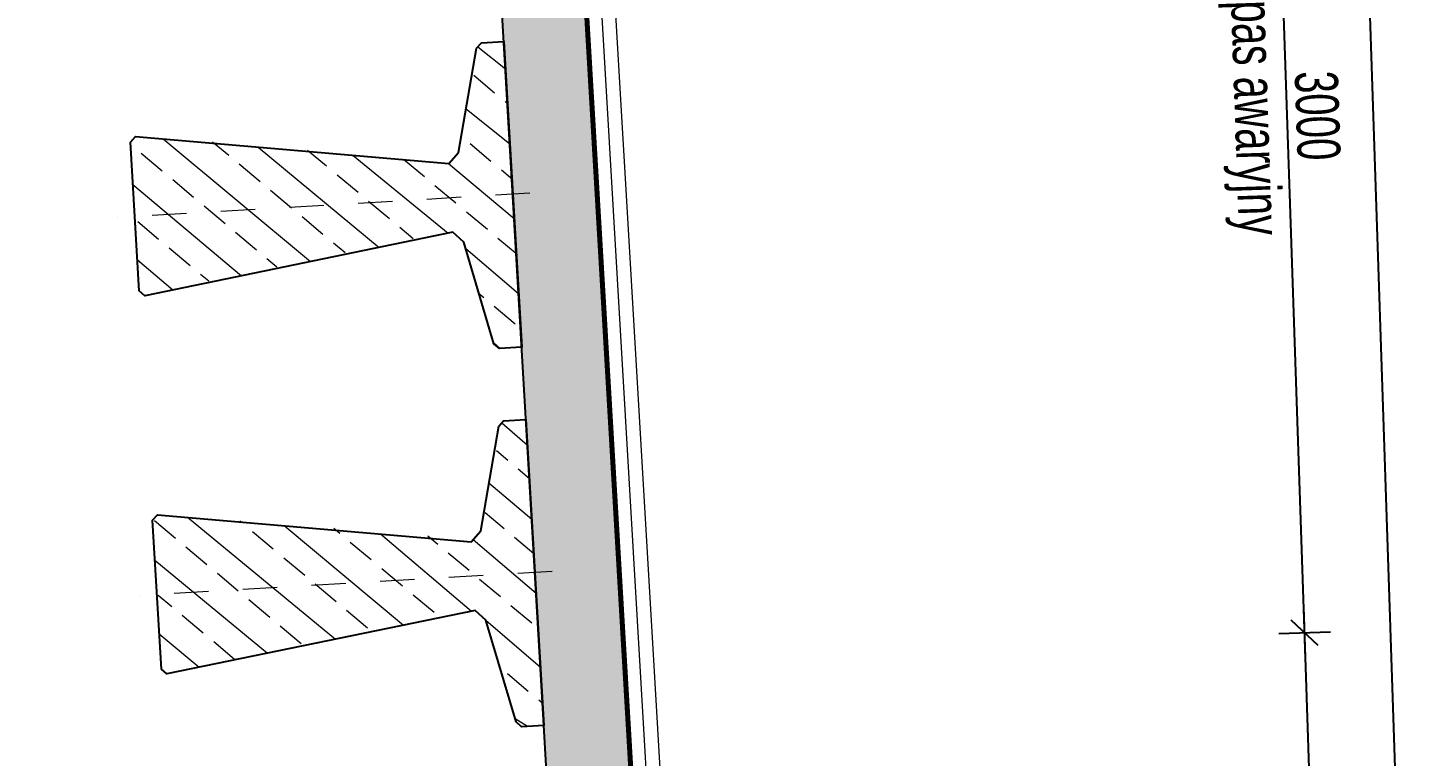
# Model space of a CAD drawing. Header units: metres. Extents: x 8395712 to 9795150, y 4166577 to 5794892.
# Drawn here: x 8418352.63 to 8418356.629, y 5772447.082 to 5772449.199 of the extents above; entities that cross this region are included whole.
import ezdxf

# ---------------------------------------------------------------- set-up
doc = ezdxf.new("R2010")
doc.units = ezdxf.units.M
doc.header["$PDMODE"] = 35
doc.header["$PDSIZE"] = 0.002
doc.linetypes.add('CENTER', pattern=[2, 1.25, -0.25, 0.25, -0.25])
doc.linetypes.add('HIDDEN', pattern=[0.375, 0.25, -0.125])
for name, color, linetype in [('AII_M_izolacja', 8, 'Continuous'), ('AII_M_konstrukcja beton', 3, 'Continuous'), ('AII_M_osie główne', 8, 'CENTER')]:
    doc.layers.add(name, color=color, linetype=linetype)
for name, color, linetype, lineweight in [('AII_M_konstrukcja', 1, 'Continuous', 25), ('AII_M_kreskowanie', 8, 'Continuous', 0), ('AII_M_nawierzchnia', 9, 'Continuous', 18), ('AII_M_opisy wymiary', 1, 'Continuous', 25), ('AII_M_wymiary', 1, 'Continuous', 25)]:
    doc.layers.add(name, color=color, linetype=linetype, lineweight=lineweight)
doc.styles.add('CDMSTYLE', font='CDMSIMPL.shx', dxfattribs={"width": 0.7, "bigfont": 'CDMBIGPL.shx'})
doc.dimstyles.new('CDM-ME50MM', dxfattribs={"dimscale": 0.05, "dimtxt": 2.5, "dimasz": 1.5, "dimexe": 1.5, "dimexo": 5, "dimgap": 0.5, "dimtad": 1, "dimdec": 0, "dimlfac": 1000, "dimrnd": 1, "dimzin": 9, "dimtxsty": 'CDMSTYLE', "dimblk": 'OBLIQUE', "dimcen": 2.5, "dimdle": 1.5, "dimclrd": 9, "dimclre": 9, "dimadec": 1, "dimazin": 2, "dimtfac": 1, "dimtdec": 1, "dimtix": 1, "dimtmove": 2, "dimatfit": 3, "dimldrblk": 'DOT', "dimfxl": 1, "dimtvp": 1, "dimtolj": 1, "dimtzin": 0, "dimlwd": 25, "dimlwe": 25, "dimarcsym": 0})

# ---------------------------------------------------------------- blocks, each defined once
blk = doc.blocks.new('_OBLIQUE')
at = {"color": 0, "linetype": 'ByBlock'}
blk.add_line((-0.5, -0.5), (0.5, 0.5), dxfattribs=at)
blk = doc.blocks.new('*D304')
at = {"layer": 'AII_M_wymiary', "color": 9, "lineweight": 25, "transparency": 16777216}
for p, q in [((8418356.470247293, 5772443.618567128), (8418356.339539154, 5772447.516376177)), ((8418356.267094884, 5772447.438904692), (8418356.417010635, 5772447.443931929)), ((8418356.392775787, 5772443.691011376), (8418356.54269154, 5772443.696038612))]:
    blk.add_line(p, q, dxfattribs=at)
at = {"layer": 'Defpoints', "color": 0, "lineweight": 25, "transparency": 16777216}
for p in [(8418356.167151062, 5772447.435553201), (8418356.34205277, 5772447.441418311), (8418356.292831965, 5772443.687659885)]:
    blk.add_point(p, dxfattribs=at)
at = {"layer": 'AII_M_wymiary', "color": 9, "lineweight": 25, "transparency": 16777216, "xscale": 0.07500000000000001, "yscale": 0.07500000000000001, "zscale": 0.07500000000000001}
for p, rotation in [((8418356.34205277, 5772447.441418311), 91.9206224275092), ((8418356.467733676, 5772443.693524994), 271.9206224275092)]:
    blk.add_blockref('_OBLIQUE', p, dxfattribs=dict(at, rotation=rotation))
at = {"layer": 'AII_M_wymiary', "color": 0, "transparency": 16777216, "char_height": 0.125, "attachment_point": 5, "rotation": 271.9206224275092, "style": 'CDMSTYLE'}
for s, insert in [('\\A1;pas ruchu', (8418356.296620747, 5772445.563840871)), ('\\A1;3750', (8418356.492344067, 5772445.570404206))]:
    blk.add_mtext(s, dxfattribs=dict(at, insert=insert))
blk = doc.blocks.new('_DOT')
at = {"color": 0, "linetype": 'ByBlock'}
blk.add_line((-0.5, 0), (-1, 0), dxfattribs=at)
at = {"color": 0, "linetype": 'ByBlock', "const_width": 0.5}
blk.add_lwpolyline([(-0.25, 0, 1), (0.25, 0, 1)], format="xyb", close=True, dxfattribs=at)
blk = doc.blocks.new('*D305')
at = {"layer": 'AII_M_wymiary', "color": 9, "lineweight": 25, "transparency": 16777216}
for p, q in [((8418356.34456639, 5772447.366460444), (8418356.23899443, 5772450.514690831)), ((8418356.166550161, 5772450.437219345), (8418356.316465912, 5772450.442246581)), ((8418356.267094884, 5772447.438904692), (8418356.417010635, 5772447.443931929))]:
    blk.add_line(p, q, dxfattribs=at)
at = {"layer": 'Defpoints', "color": 0, "lineweight": 25, "transparency": 16777216}
for p in [(8418356.066606339, 5772450.433867854), (8418356.241508048, 5772450.439732963), (8418356.167151062, 5772447.435553201)]:
    blk.add_point(p, dxfattribs=at)
at = {"layer": 'AII_M_wymiary', "color": 9, "lineweight": 25, "transparency": 16777216, "xscale": 0.07500000000000001, "yscale": 0.07500000000000001, "zscale": 0.07500000000000001}
for p, rotation in [((8418356.241508048, 5772450.439732963), 91.9206224275092), ((8418356.34205277, 5772447.441418311), 271.9206224275092)]:
    blk.add_blockref('_OBLIQUE', p, dxfattribs=dict(at, rotation=rotation))
at = {"layer": 'AII_M_wymiary', "color": 0, "transparency": 16777216, "char_height": 0.125, "attachment_point": 5, "rotation": 271.9206224275092, "style": 'CDMSTYLE'}
for s, insert in [('\\A1;pas awaryjny', (8418356.183507934, 5772448.936944856)), ('\\A1;3000', (8418356.379231254, 5772448.943508192))]:
    blk.add_mtext(s, dxfattribs=dict(at, insert=insert))
blk = doc.blocks.new('*D312')
at = {"layer": 'AII_M_wymiary', "color": 9, "lineweight": 25, "transparency": 16777216}
for p, q in [((8418356.862545175, 5772439.379333429), (8418356.478799483, 5772450.822901023)), ((8418354.42771743, 5772450.6790784), (8418356.556270968, 5772450.750456775)), ((8418355.057294883, 5772439.393838781), (8418356.934989424, 5772439.456804913))]:
    blk.add_line(p, q, dxfattribs=at)
at = {"layer": 'Defpoints', "color": 0, "lineweight": 25, "transparency": 16777216}
for p in [(8418356.481313102, 5772450.747943156), (8418354.32777361, 5772450.675726909), (8418354.95735106, 5772439.39048729)]:
    blk.add_point(p, dxfattribs=at)
at = {"layer": 'AII_M_wymiary', "color": 9, "lineweight": 25, "transparency": 16777216, "xscale": 0.07500000000000001, "yscale": 0.07500000000000001, "zscale": 0.07500000000000001}
for p, rotation in [((8418356.481313102, 5772450.747943156), 91.9206224275092), ((8418356.860031558, 5772439.454291295), 271.9206224275092)]:
    blk.add_blockref('_OBLIQUE', p, dxfattribs=dict(at, rotation=rotation))
at = {"layer": 'AII_M_wymiary', "color": 0, "transparency": 16777216, "insert": (8418356.758123172, 5772445.10404978), "char_height": 0.125, "attachment_point": 5, "rotation": 271.9206224275092, "style": 'CDMSTYLE'}
blk.add_mtext('\\A1;11300', dxfattribs=at)
blk = doc.blocks.new('*D314')
at = {"layer": 'AII_M_wymiary', "color": 9, "lineweight": 25, "transparency": 16777216}
for p, q in [((8418357.149271125, 5772438.288330116), (8418356.66498071, 5772452.730212362)), ((8418354.490368098, 5772452.582247296), (8418356.742452195, 5772452.657768113)), ((8418355.18850825, 5772438.297620549), (8418357.221715372, 5772438.365801601))]:
    blk.add_line(p, q, dxfattribs=at)
at = {"layer": 'Defpoints', "color": 0, "lineweight": 25, "transparency": 16777216}
for p in [(8418356.667494329, 5772452.655254494), (8418354.390424276, 5772452.578895805), (8418355.08856443, 5772438.294269059)]:
    blk.add_point(p, dxfattribs=at)
at = {"layer": 'AII_M_wymiary', "color": 9, "lineweight": 25, "transparency": 16777216, "xscale": 0.07500000000000001, "yscale": 0.07500000000000001, "zscale": 0.07500000000000001}
for p, rotation in [((8418356.667494329, 5772452.655254494), 91.9206224275092), ((8418357.146757506, 5772438.363287983), 271.9206224275092)]:
    blk.add_blockref('_OBLIQUE', p, dxfattribs=dict(at, rotation=rotation))
at = {"layer": 'AII_M_wymiary', "color": 0, "transparency": 16777216, "insert": (8418356.99457676, 5772445.512203793), "char_height": 0.125, "attachment_point": 5, "rotation": 271.9206224275092, "style": 'CDMSTYLE'}
blk.add_mtext('\\A1;14300', dxfattribs=at)
blk = doc.blocks.new('*D300')
at = {"layer": 'AII_M_wymiary', "color": 9, "lineweight": 25, "transparency": 16777216}
for p, q in [((8418353.839414679, 5772450.909490929), (8418352.250563031, 5772450.856210781)), ((8418352.323007278, 5772450.933682266), (8418352.696698498, 5772439.789946137)), ((8418354.455439623, 5772439.923965473), (8418352.619227014, 5772439.862390385))]:
    blk.add_line(p, q, dxfattribs=at)
at = {"layer": 'Defpoints', "color": 0, "lineweight": 25, "transparency": 16777216}
for p in [(8418353.9393585, 5772450.91284242), (8418354.555383444, 5772439.927316964), (8418352.69418488, 5772439.864904003)]:
    blk.add_point(p, dxfattribs=at)
at = {"layer": 'AII_M_wymiary', "color": 9, "lineweight": 25, "transparency": 16777216, "xscale": 0.07500000000000001, "yscale": 0.07500000000000001, "zscale": 0.07500000000000001}
for p, rotation in [((8418352.325520897, 5772450.858724399), 91.92062242750899), ((8418352.69418488, 5772439.864904003), 271.920622427509)]:
    blk.add_blockref('_OBLIQUE', p, dxfattribs=dict(at, rotation=rotation))
at = {"layer": 'AII_M_wymiary', "color": 0, "lineweight": -3, "transparency": 16777216, "insert": (8418352.597303733, 5772445.364746755), "char_height": 0.125, "attachment_point": 5, "rotation": 271.920622427509, "style": 'CDMSTYLE'}
blk.add_mtext('\\A1;10x1100=11000', dxfattribs=at)
blk = doc.blocks.new('T27')
at = {"layer": 'AII_M_kreskowanie'}
h = blk.add_hatch(dxfattribs=at)
h.set_pattern_fill('ANSI33', color=256, scale=25, angle=1.718358001650266)
h.set_pattern_definition([(46.71835800165023, (-1296896.902960777, -174361.3138179779), (-115.5688032933521, 108.83663999473), []), (46.71835800165023, (-1296784.700190544, -174357.9477348328), (-115.5688032933521, 108.83663999473), [79.37499999999994, -39.68749999999997])])
edge = h.paths.add_edge_path()
edge.add_line((-445, -2.86102294921875e-06), (444.9999999998743, -2.861106091600618e-06))
edge.add_line((445, -9.5367431640625e-07), (445.0000000001003, -65.00000095368775))
edge.add_line((444.9999990463257, -65.00000095367432), (429.9999990463197, -80.00000095365431))
edge.add_line((430, -80.00000286102295), (129.9999999999325, -150.0000028610064))
edge.add_line((129.9999990463257, -150.0000019073486), (99.99999904631457, -180.0000019073377))
edge.add_line((100.0000009536743, -180), (231.5780153273781, -1085.000000000008))
edge.add_line((231.5780143737793, -1085), (216.5780143737742, -1100.000000000009))
edge.add_line((216.5780153274536, -1100.000001907349), (-216.5780134200162, -1100.000001907305))
edge.add_line((-216.5780153274536, -1100.000000953674), (-231.5780153274336, -1085.000000953668))
edge.add_line((-231.578013420105, -1085.000001907349), (-99.99999904633327, -180.0000019073653))
edge.add_line((-100, -180.0000019073486), (-129.99999999996, -150.0000019073367))
edge.add_line((-130.0000009536743, -150.0000009536743), (-430.0000009537778, -80.00000095365036))
edge.add_line((-430.0000009536743, -80), (-445.0000009536543, -64.99999999999403))
edge.add_line((-445, -65), (-444.9999999998667, -8.682832230988424e-12))
at = {"layer": 'AII_M_konstrukcja', "color": 2}
blk.add_lwpolyline([(-445, -2.86102294921875e-06), (445, -9.5367431640625e-07), (444.9999990463257, -65.00000095367432), (430, -80.00000286102295), (129.9999990463257, -150.0000019073486), (100.0000009536743, -180), (231.5780143737793, -1085), (216.5780153274536, -1100.000001907349), (-216.5780153274536, -1100.000000953674), (-231.578013420105, -1085.000001907349), (-100, -180.0000019073486), (-130.0000009536743, -150), (-430.0000009536743, -80), (-445, -65)], close=True, dxfattribs=at)
at = {"layer": 'AII_M_osie główne', "lineweight": 18, "ltscale": 0.1}
blk.add_lwpolyline([(9.5367431640625e-07, 50.00000095367432), (-1.9073486328125e-06, -1150.000000953674)], dxfattribs=at)
blk = doc.blocks.new('*D387')
at = {"layer": 'AII_M_opisy wymiary', "color": 9, "linetype": 'ByBlock', "lineweight": 25, "transparency": 16777216}
for p, q in [((8418356.89040432, 5772452.737771656), (8418357.914284725, 5772422.204934105)), ((8418354.64028383, 5772452.58727453), (8418356.967875805, 5772452.665327407)), ((8418355.659137022, 5772422.204352713), (8418357.986728974, 5772422.28240559))]:
    blk.add_line(p, q, dxfattribs=at)
at = {"layer": 'Defpoints', "color": 0, "linetype": 'ByBlock', "lineweight": 25, "transparency": 16777216}
for p in [(8418354.390424276, 5772452.578895804), (8418357.911771107, 5772422.279891971), (8418355.409277467, 5772422.195973987)]:
    blk.add_point(p, dxfattribs=at)
at = {"layer": 'AII_M_opisy wymiary', "color": 9, "linetype": 'ByBlock', "lineweight": 25, "transparency": 16777216, "xscale": 0.07500000000000001, "yscale": 0.07500000000000001, "zscale": 0.07500000000000001}
for p, rotation in [((8418356.892917939, 5772452.662813789), 91.92062238634111), ((8418357.911771107, 5772422.279891971), 271.9206223863411)]:
    blk.add_blockref('_OBLIQUE', p, dxfattribs=dict(at, rotation=rotation))
at = {"layer": 'AII_M_opisy wymiary', "color": 0, "linetype": 'ByBlock', "lineweight": 25, "transparency": 16777216, "insert": (8418357.489795368, 5772437.474285436), "char_height": 0.125, "attachment_point": 5, "rotation": 271.9206223863411, "style": 'CDMSTYLE'}
blk.add_mtext('\\A1;30400', dxfattribs=at)

msp = doc.modelspace()

# ---------------------------------------------------------------- hatches: boundary and pattern name
at = {"layer": 'AII_M_kreskowanie', "lineweight": 25}
h = msp.add_hatch(dxfattribs=at)
h.set_pattern_fill('ANSI33', color=256, scale=0.5, angle=-88.07937756174447)
h.set_pattern_definition([(316.9206224382555, (8418345.548869468, 5772466.080827619), (0.08537636531537345, 0.09130101995890244), []), (316.9206224382555, (8418345.551831795, 5772465.992488927), (0.08537636531537345, 0.09130101995890244), [0.0625, -0.03125])])
h.paths.add_polyline_path([(8418354.648984825, 5772438.32955641), (8418353.944049424, 5772450.362690571), (8418353.957944058, 5772452.51436502), (8418354.19780923, 5772452.522408598), (8418354.183914596, 5772450.370734149), (8418354.888849998, 5772438.337599988)])

# ---------------------------------------------------------------- linework, layer by layer
at = {"layer": 'AII_M_izolacja', "linetype": 'HIDDEN', "ltscale": 0.5, "const_width": 0.01}
msp.add_lwpolyline([(8418354.6491524, 5772438.32455922), (8418354.894139692, 5772438.332774562), (8418354.188911788, 5772450.370901722), (8418354.202838734, 5772452.527580067), (8418353.957776483, 5772452.51936221)], dxfattribs=at)
at = {"layer": 'AII_M_izolacja'}
msp.add_lwpolyline([(8418354.899429388, 5772438.327949136), (8418354.193908978, 5772450.371069296), (8418354.207868239, 5772452.532751535)], dxfattribs=at)
at = {"layer": 'AII_M_konstrukcja beton'}
msp.add_lwpolyline([(8418354.648984825, 5772438.32955641), (8418353.944049424, 5772450.362690571), (8418353.957944058, 5772452.51436502), (8418354.19780923, 5772452.522408598), (8418354.183914596, 5772450.370734149), (8418354.888849998, 5772438.337599988), (8418354.648984825, 5772438.32955641)], dxfattribs=at)
at = {"layer": 'AII_M_nawierzchnia', "color": 8}
msp.add_lwpolyline([(8418354.877396002, 5772439.387806096), (8418354.233886506, 5772450.372409892)], dxfattribs=at)
at = {"layer": 'AII_M_nawierzchnia'}
msp.add_lwpolyline([(8418354.91737353, 5772439.389146692), (8418354.888123099, 5772439.888446865), (8418354.668744862, 5772443.63319816), (8418354.449366625, 5772447.377949453), (8418354.273864035, 5772450.373750489)], dxfattribs=at)
at = {"layer": 'AII_M_opisy wymiary', "color": 1, "linetype": 'ByBlock', "lineweight": 40}
msp.add_circle((8418171.830326973, 5772432.124002992), 22459.48405515863, dxfattribs=at)

# ---------------------------------------------------------------- block references
at = {"layer": 'AII_M_konstrukcja', "color": 2, "lineweight": -3, "xscale": 0.001, "yscale": 0.001, "zscale": 0.001, "rotation": 273.3527186223636}
for p in [(8418354.040575847, 5772448.715000001), (8418354.104926798, 5772447.616539621)]:
    msp.add_blockref('T27', p, dxfattribs=at)

# ---------------------------------------------------------------- dimensions: what is measured, and where the dimension line sits
at = {"layer": 'AII_M_opisy wymiary', "color": 1, "linetype": 'ByBlock', "lineweight": 25}
dim = msp.add_linear_dim(base=(8418357.911771107, 5772422.279891971), p1=(8418354.390424276, 5772452.578895804), p2=(8418355.409277467, 5772422.195973988), angle=271.9206223863411, dimstyle='CDM-ME50MM', dxfattribs=at)
dim.commit()
dim.dimension.update_dxf_attribs({"geometry": '*D387', "text_midpoint": (8418357.489795368, 5772437.474285434)})
at = {"layer": 'AII_M_wymiary'}
for base, p1, p2, picture, middle in [((8418356.667494329, 5772452.655254494), (8418355.088564426, 5772438.294269058), (8418354.390424274, 5772452.578895804), '*D314', (8418356.99457676, 5772445.512203793)), ((8418356.481313102, 5772450.747943156), (8418354.957351059, 5772439.39048729), (8418354.327773608, 5772450.675726908), '*D312', (8418356.758123172, 5772445.10404978))]:
    dim = msp.add_linear_dim(base=base, p1=p1, p2=p2, angle=91.9206224275092, dimstyle='CDM-ME50MM', override={"dimexo": 2}, dxfattribs=at)
    dim.commit()
    dim.dimension.update_dxf_attribs({"geometry": picture, "text_midpoint": middle})
at = {"layer": 'AII_M_wymiary', "lineweight": -3}
dim = msp.add_linear_dim(base=(8418352.69418488, 5772439.864904003), p1=(8418353.939358499, 5772450.91284242), p2=(8418354.555383444, 5772439.927316963), angle=271.920622427509, text='10x1100=<>', dimstyle='CDM-ME50MM', override={"dimexo": 2}, dxfattribs=at)
dim.commit()
dim.dimension.update_dxf_attribs({"geometry": '*D300', "text_midpoint": (8418352.597303733, 5772445.364746755)})
at = {"layer": 'AII_M_wymiary'}
for base, p1, p2, text, picture, middle in [((8418356.241508048, 5772450.439732963), (8418356.167151062, 5772447.435553201), (8418356.066606339, 5772450.433867854), '<>\\Xpas awaryjny', '*D305', (8418356.291780408, 5772448.940575638)), ((8418356.34205277, 5772447.441418311), (8418356.292831965, 5772443.687659885), (8418356.167151062, 5772447.435553201), '<>\\Xpas ruchu', '*D304', (8418356.404893221, 5772445.567471652))]:
    dim = msp.add_linear_dim(base=base, p1=p1, p2=p2, angle=91.9206224275092, text=text, dimstyle='CDM-ME50MM', override={"dimexo": 2}, dxfattribs=at)
    dim.commit()
    dim.dimension.update_dxf_attribs({"geometry": picture, "text_midpoint": middle})

doc.saveas('drawing.dxf')
